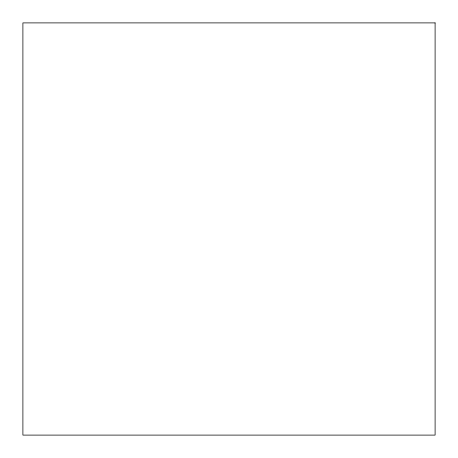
<?xml version="1.0" encoding="UTF-8"?>
<svg xmlns="http://www.w3.org/2000/svg" width="458" height="458" viewBox="0 0 458 458"><rect width="100%" height="100%" fill="white"/><g stroke="black" fill="none" stroke-linecap="round" stroke-linejoin="round"><path stroke-width="0.69" d="M435.1 22.9L22.9 22.9L22.9 435.1L435.1 435.1L435.1 22.9"/></g></svg>
